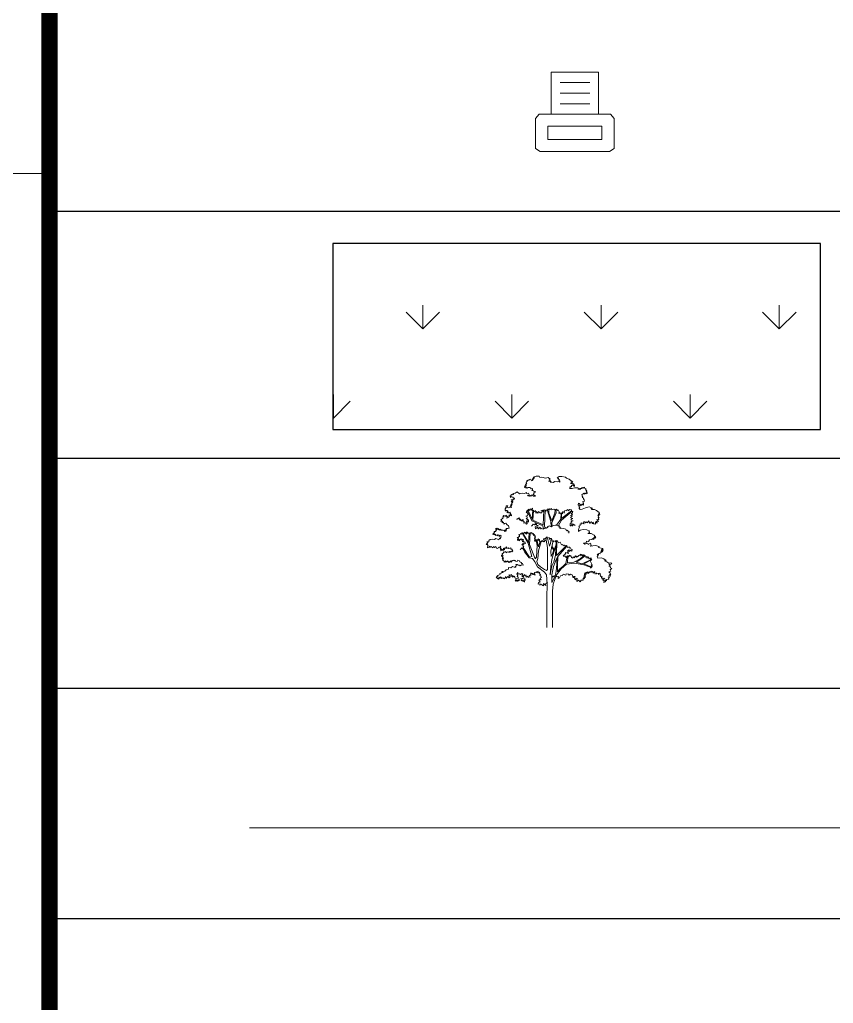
# Model space of a CAD drawing. Header units: metres. Extents: x 420822 to 421453, y 1458172 to 1458620.
# Drawn here: x 421373.24 to 421392.05, y 1458455.82 to 1458478.55 of the extents above; entities that cross this region are included whole.
import ezdxf

# ---------------------------------------------------------------- set-up
doc = ezdxf.new("R2010")
doc.units = ezdxf.units.M
doc.header["$MEASUREMENT"] = 0
doc.linetypes.add('DOT2', pattern=[0.125, 0, -0.125])
doc.layers.get('0').update_dxf_attribs({"linetype": 'CONTINUOUS'})
for name, color, linetype, lineweight in [('fence', 34, 'FENCE', 20), ('Grass', 84, 'CONTINUOUS', 9), ('grid', 5, 'DOT2', 20), ('Power', 1, 'CONTINUOUS', 9)]:
    doc.layers.add(name, color=color, linetype=linetype, lineweight=lineweight)
for name, color, linetype in [('POND', 5, 'CONTINUOUS'), ('TITLE1', 222, 'CONTINUOUS'), ('TREE', 3, 'CONTINUOUS')]:
    doc.layers.add(name, color=color, linetype=linetype)
doc.linetypes.add('FENCE', pattern='A,4,-0.4,["X",Standard,S=0.4,R=-0.3,X=-0.15,Y=-0.2],-0.4', length=4.8)

# ---------------------------------------------------------------- blocks, each defined once
blk = doc.blocks.new('EJB')
for p, q in [((-0.774, 1.359), (0, 1.359)), ((-0.774, 0), (-0.774, 1.359)), ((0, 1.359), (0.774, 1.359)), ((0.774, 1.359), (0.774, 0)), ((-0.482, 1.028), (0.482, 1.028)), ((-0.482, 0.676), (0.482, 0.676)), ((-0.482, 0.333), (0.482, 0.333)), ((-0.774, 0), (0.774, 0)), ((-1.276, -0.146), (-1.162, 0)), ((-1.276, -1.117), (-1.276, -0.146)), ((-1.162, 0), (-0.774, 0)), ((0.774, 0), (1.162, 0)), ((1.162, 0), (1.276, -0.146)), ((1.276, -0.146), (1.276, -1.117)), ((-0.879, -0.397), (-0.69, -0.397)), ((-0.879, -0.825), (-0.879, -0.397)), ((-0.69, -0.397), (0, -0.396)), ((0, -0.396), (0.69, -0.397)), ((0.69, -0.397), (0.879, -0.397)), ((0.879, -0.397), (0.879, -0.825)), ((0, -0.825), (-0.879, -0.825)), ((0.879, -0.825), (0, -0.825)), ((-1.13, -1.222), (-1.276, -1.117)), ((0, -1.222), (-1.13, -1.222)), ((1.13, -1.222), (0, -1.222)), ((1.276, -1.117), (1.13, -1.222))]:
    blk.add_line(p, q)
blk = doc.blocks.new('nt1')
at = {"lineweight": 9}
for p, q in [((-0.547, 4.56), (-0.515, 4.572)), ((-0.547, 4.54), (-0.547, 4.56)), ((-0.515, 4.572), (-0.492, 4.555)), ((-0.492, 4.555), (-0.478, 4.522)), ((-0.457, 4.567), (-0.401, 4.575)), ((-0.436, 4.532), (-0.457, 4.567)), ((-0.429, 4.597), (-0.366, 4.614)), ((-0.401, 4.575), (-0.429, 4.597)), ((-0.418, 4.635), (-0.327, 4.662)), ((-0.366, 4.614), (-0.418, 4.635)), ((-0.327, 4.662), (-0.236, 4.666)), ((-0.236, 4.666), (-0.218, 4.618)), ((-0.218, 4.618), (-0.158, 4.635)), ((-0.158, 4.635), (-0.046, 4.606)), ((-0.046, 4.606), (0.042, 4.618)), ((0.042, 4.618), (0.105, 4.575)), ((0.105, 4.575), (0.067, 4.55)), ((0.067, 4.55), (0.112, 4.532)), ((0.317, 4.604), (0.351, 4.636)), ((0.371, 4.594), (0.317, 4.604)), ((0.349, 4.577), (0.371, 4.594)), ((0.392, 4.549), (0.349, 4.577)), ((0.351, 4.636), (0.382, 4.653)), ((0.371, 4.54), (0.392, 4.549)), ((0.382, 4.653), (0.424, 4.648)), ((0.424, 4.648), (0.464, 4.648)), ((0.464, 4.648), (0.577, 4.636)), ((0.577, 4.636), (0.605, 4.606)), ((0.605, 4.606), (0.686, 4.571)), ((0.686, 4.571), (0.746, 4.524)), ((-0.686, 4.318), (-0.678, 4.365)), ((-0.644, 4.34), (-0.686, 4.318)), ((-0.678, 4.365), (-0.638, 4.367)), ((-0.66, 4.402), (-0.652, 4.429)), ((-0.642, 4.39), (-0.66, 4.402)), ((-0.652, 4.429), (-0.614, 4.424)), ((-0.644, 4.291), (-0.644, 4.34)), ((-0.614, 4.318), (-0.644, 4.291)), ((-0.638, 4.367), (-0.642, 4.39)), ((-0.634, 4.478), (-0.598, 4.495)), ((-0.624, 4.451), (-0.634, 4.478)), ((-0.624, 4.505), (-0.581, 4.537)), ((-0.598, 4.495), (-0.624, 4.505)), ((-0.614, 4.424), (-0.624, 4.451)), ((-0.603, 4.291), (-0.614, 4.318)), ((-0.573, 4.318), (-0.603, 4.291)), ((-0.581, 4.537), (-0.547, 4.54)), ((-0.529, 4.315), (-0.573, 4.318)), ((-0.499, 4.296), (-0.529, 4.315)), ((-0.492, 4.274), (-0.499, 4.296)), ((-0.448, 4.283), (-0.492, 4.274)), ((-0.478, 4.522), (-0.436, 4.532)), ((-0.462, 4.219), (-0.446, 4.251)), ((-0.446, 4.251), (-0.448, 4.283)), ((0.112, 4.532), (0.053, 4.511)), ((0.053, 4.511), (0.133, 4.494)), ((0.133, 4.494), (0.105, 4.481)), ((0.105, 4.481), (0.197, 4.464)), ((0.197, 4.464), (0.249, 4.494)), ((0.249, 4.494), (0.323, 4.49)), ((0.323, 4.49), (0.369, 4.503)), ((0.369, 4.503), (0.398, 4.473)), ((0.402, 4.51), (0.371, 4.54)), ((0.398, 4.473), (0.402, 4.51)), ((0.721, 4.308), (0.696, 4.305)), ((0.696, 4.305), (0.721, 4.279)), ((0.755, 4.33), (0.715, 4.343)), ((0.715, 4.343), (0.721, 4.308)), ((0.721, 4.279), (0.777, 4.279)), ((0.791, 4.455), (0.732, 4.439)), ((0.732, 4.439), (0.822, 4.426)), ((0.802, 4.486), (0.738, 4.477)), ((0.738, 4.477), (0.791, 4.455)), ((0.746, 4.524), (0.802, 4.486)), ((0.761, 4.37), (0.755, 4.33)), ((0.793, 4.397), (0.761, 4.37)), ((0.777, 4.279), (0.854, 4.305)), ((0.826, 4.37), (0.793, 4.397)), ((0.822, 4.426), (0.854, 4.378)), ((0.84, 4.339), (0.826, 4.37)), ((0.854, 4.378), (0.84, 4.339)), ((0.854, 4.305), (0.957, 4.305)), ((0.957, 4.305), (0.992, 4.279)), ((0.992, 4.279), (0.957, 4.263)), ((0.957, 4.263), (1.002, 4.249)), ((1.002, 4.249), (1.05, 4.264)), ((1.014, 4.281), (1.064, 4.286)), ((1.05, 4.264), (1.014, 4.281)), ((1.064, 4.286), (1.086, 4.313)), ((1.086, 4.313), (1.11, 4.293)), ((1.11, 4.293), (1.157, 4.32)), ((1.157, 4.32), (1.165, 4.298)), ((1.165, 4.298), (1.225, 4.259)), ((1.225, 4.259), (1.181, 4.244)), ((1.181, 4.244), (1.236, 4.224)), ((-1.127, 4.059), (-1.096, 4.066)), ((-1.122, 4.007), (-1.127, 4.059)), ((-1.102, 4.039), (-1.122, 4.007)), ((-1.064, 4.017), (-1.102, 4.039)), ((-1.1, 4.093), (-1.07, 4.108)), ((-1.096, 4.066), (-1.1, 4.093)), ((-1.1, 3.928), (-1.07, 3.946)), ((-1.07, 4.108), (-1.058, 4.084)), ((-1.07, 3.946), (-1.04, 3.933)), ((-1.044, 4.012), (-1.064, 4.017)), ((-1.058, 4.084), (-1.028, 4.103)), ((-1.044, 3.985), (-1.044, 4.012)), ((-1.001, 3.982), (-1.044, 3.985)), ((-1.04, 3.933), (-1.008, 3.95)), ((-1.034, 4.125), (-0.977, 4.138)), ((-1.028, 4.103), (-1.034, 4.125)), ((-1.008, 3.95), (-1.001, 3.982)), ((-0.977, 4.138), (-0.914, 4.18)), ((-0.914, 4.18), (-0.847, 4.116)), ((-0.847, 4.116), (-0.766, 4.134)), ((-0.766, 4.134), (-0.685, 4.124)), ((-0.685, 4.124), (-0.629, 4.155)), ((-0.629, 4.155), (-0.629, 4.124)), ((-0.629, 4.124), (-0.563, 4.134)), ((-0.555, 4.066), (-0.602, 4.076)), ((-0.602, 4.076), (-0.586, 4.054)), ((-0.586, 4.054), (-0.549, 4.044)), ((-0.563, 4.134), (-0.543, 4.089)), ((-0.543, 4.089), (-0.555, 4.066)), ((-0.549, 4.044), (-0.519, 4.066)), ((-0.519, 4.066), (-0.493, 4.044)), ((-0.493, 4.044), (-0.472, 4.076)), ((-0.472, 4.076), (-0.446, 4.076)), ((-0.422, 4.219), (-0.462, 4.219)), ((-0.446, 4.076), (-0.408, 4.047)), ((-0.412, 4.197), (-0.422, 4.219)), ((-0.418, 4.101), (-0.388, 4.138)), ((-0.378, 4.078), (-0.418, 4.101)), ((-0.371, 4.192), (-0.412, 4.197)), ((-0.408, 4.145), (-0.355, 4.167)), ((-0.388, 4.138), (-0.408, 4.145)), ((-0.408, 4.047), (-0.355, 4.042)), ((-0.355, 4.042), (-0.378, 4.078)), ((-0.355, 4.167), (-0.371, 4.192)), ((1.106, 4.108), (1.08, 4.099)), ((1.08, 4.099), (1.09, 4.059)), ((1.09, 4.059), (1.11, 4.044)), ((1.11, 4.044), (1.09, 4.022)), ((1.09, 4.022), (1.096, 4.005)), ((1.096, 4.005), (1.126, 3.988)), ((1.137, 4.135), (1.106, 4.108)), ((1.126, 3.988), (1.131, 3.961)), ((1.131, 3.961), (1.145, 3.929)), ((1.173, 4.108), (1.137, 4.135)), ((1.213, 4.118), (1.167, 4.143)), ((1.167, 4.143), (1.173, 4.108)), ((1.225, 4.135), (1.207, 4.158)), ((1.207, 4.158), (1.213, 4.118)), ((1.236, 4.224), (1.209, 4.202)), ((1.209, 4.202), (1.236, 4.18)), ((1.256, 4.14), (1.225, 4.135)), ((1.236, 4.18), (1.256, 4.14)), ((-1.29, 3.603), (-1.288, 3.647)), ((-1.288, 3.687), (-1.252, 3.692)), ((-1.264, 3.665), (-1.288, 3.687)), ((-1.288, 3.647), (-1.264, 3.665)), ((-1.254, 3.746), (-1.205, 3.751)), ((-1.252, 3.692), (-1.254, 3.746)), ((-1.205, 3.751), (-1.221, 3.709)), ((-1.221, 3.709), (-1.183, 3.692)), ((-1.183, 3.692), (-1.143, 3.707)), ((-1.143, 3.707), (-1.09, 3.701)), ((-1.09, 3.701), (-1.129, 3.746)), ((-1.129, 3.746), (-1.076, 3.746)), ((-1.106, 3.785), (-1.07, 3.79)), ((-1.076, 3.746), (-1.106, 3.785)), ((-1.058, 3.913), (-1.1, 3.928)), ((-1.054, 3.839), (-1.1, 3.884)), ((-1.1, 3.884), (-1.048, 3.881)), ((-1.094, 3.827), (-1.054, 3.839)), ((-1.07, 3.79), (-1.094, 3.827)), ((-1.048, 3.881), (-1.058, 3.913)), ((-0.572, 3.618), (-0.551, 3.647)), ((-0.551, 3.647), (-0.545, 3.597)), ((-0.545, 3.597), (-0.514, 3.654)), ((-0.514, 3.654), (-0.486, 3.613)), ((-0.486, 3.613), (-0.448, 3.672)), ((-0.448, 3.672), (-0.458, 3.602)), ((-0.017, 3.584), (0.011, 3.649)), ((0.011, 3.649), (0.039, 3.649)), ((0.039, 3.649), (0.05, 3.631)), ((0.05, 3.631), (0.077, 3.659)), ((0.065, 3.522), (0.065, 3.64)), ((0.077, 3.659), (0.102, 3.631)), ((0.102, 3.631), (0.147, 3.665)), ((0.147, 3.665), (0.153, 3.625)), ((0.153, 3.625), (0.215, 3.647)), ((0.215, 3.647), (0.246, 3.623)), ((0.246, 3.623), (0.283, 3.644)), ((0.283, 3.644), (0.324, 3.605)), ((0.619, 3.618), (0.65, 3.638)), ((0.65, 3.638), (0.671, 3.595)), ((0.671, 3.595), (0.701, 3.638)), ((0.701, 3.638), (0.76, 3.628)), ((0.973, 3.833), (0.967, 3.783)), ((0.967, 3.783), (1.004, 3.744)), ((1, 3.825), (0.973, 3.833)), ((1.004, 3.744), (0.988, 3.739)), ((0.988, 3.739), (1.019, 3.7)), ((1.019, 3.7), (0.988, 3.691)), ((0.988, 3.691), (1.027, 3.631)), ((1.052, 3.749), (1, 3.825)), ((1.027, 3.631), (1.09, 3.644)), ((1.098, 3.778), (1.052, 3.788)), ((1.052, 3.788), (1.052, 3.749)), ((1.129, 3.771), (1.088, 3.81)), ((1.088, 3.81), (1.098, 3.778)), ((1.09, 3.644), (1.188, 3.691)), ((1.165, 3.892), (1.106, 3.879)), ((1.106, 3.879), (1.114, 3.852)), ((1.114, 3.852), (1.133, 3.82)), ((1.133, 3.82), (1.129, 3.771)), ((1.145, 3.929), (1.165, 3.892)), ((1.188, 3.691), (1.307, 3.717)), ((1.307, 3.717), (1.406, 3.679)), ((1.406, 3.679), (1.353, 3.67)), ((1.353, 3.67), (1.406, 3.653)), ((1.406, 3.653), (1.371, 3.64)), ((1.371, 3.64), (1.473, 3.631)), ((-1.429, 3.319), (-1.347, 3.359)), ((-1.389, 3.364), (-1.321, 3.406)), ((-1.347, 3.359), (-1.389, 3.364)), ((-1.353, 3.418), (-1.327, 3.45)), ((-1.321, 3.406), (-1.353, 3.418)), ((-1.327, 3.45), (-1.288, 3.435)), ((-1.274, 3.58), (-1.29, 3.603)), ((-1.288, 3.435), (-1.244, 3.462)), ((-1.262, 3.608), (-1.274, 3.58)), ((-1.216, 3.608), (-1.262, 3.608)), ((-1.244, 3.462), (-1.258, 3.418)), ((-1.258, 3.418), (-1.216, 3.428)), ((-1.238, 3.583), (-1.216, 3.608)), ((-1.189, 3.583), (-1.238, 3.583)), ((-1.216, 3.428), (-1.238, 3.373)), ((-1.238, 3.373), (-1.175, 3.395)), ((-1.226, 3.566), (-1.189, 3.583)), ((-1.226, 3.534), (-1.226, 3.566)), ((-1.208, 3.556), (-1.226, 3.534)), ((-1.175, 3.534), (-1.208, 3.556)), ((-1.127, 3.556), (-1.175, 3.534)), ((-1.139, 3.433), (-1.175, 3.462)), ((-1.175, 3.462), (-1.113, 3.457)), ((-1.175, 3.395), (-1.169, 3.433)), ((-1.169, 3.433), (-1.139, 3.433)), ((-1.137, 3.526), (-1.127, 3.556)), ((-1.117, 3.526), (-1.137, 3.526)), ((-1.133, 3.489), (-1.117, 3.526)), ((-1.1, 3.489), (-1.133, 3.489)), ((-1.113, 3.457), (-1.092, 3.44)), ((-1.092, 3.44), (-1.1, 3.489)), ((-0.941, 3.341), (-0.907, 3.334)), ((-0.907, 3.334), (-0.896, 3.367)), ((-0.896, 3.367), (-0.873, 3.346)), ((-0.873, 3.346), (-0.856, 3.391)), ((-0.837, 3.352), (-0.858, 3.313)), ((-0.856, 3.391), (-0.837, 3.352)), ((-0.648, 3.434), (-0.6, 3.452)), ((-0.611, 3.414), (-0.648, 3.434)), ((-0.638, 3.357), (-0.607, 3.373)), ((-0.6, 3.323), (-0.638, 3.357)), ((-0.634, 3.545), (-0.627, 3.568)), ((-0.6, 3.527), (-0.634, 3.545)), ((-0.627, 3.568), (-0.596, 3.613)), ((-0.607, 3.373), (-0.611, 3.414)), ((-0.462, 3.286), (-0.605, 3.597)), ((-0.59, 3.481), (-0.6, 3.527)), ((-0.6, 3.452), (-0.59, 3.481)), ((-0.596, 3.613), (-0.572, 3.618)), ((-0.454, 3.34), (-0.581, 3.605)), ((-0.458, 3.602), (-0.431, 3.602)), ((-0.435, 3.619), (-0.454, 3.34)), ((-0.435, 3.307), (-0.415, 3.604)), ((-0.431, 3.602), (-0.403, 3.618)), ((-0.403, 3.618), (-0.403, 3.568)), ((-0.403, 3.568), (-0.359, 3.584)), ((-0.359, 3.584), (-0.353, 3.607)), ((-0.353, 3.607), (-0.336, 3.522)), ((-0.336, 3.522), (-0.308, 3.579)), ((-0.308, 3.579), (-0.281, 3.509)), ((-0.281, 3.509), (-0.26, 3.574)), ((-0.26, 3.574), (-0.208, 3.532)), ((-0.208, 3.532), (-0.158, 3.538)), ((-0.186, 3.597), (-0.12, 3.618)), ((-0.149, 3.589), (-0.186, 3.597)), ((-0.158, 3.538), (-0.149, 3.589)), ((-0.122, 3.579), (-0.084, 3.625)), ((-0.12, 3.618), (-0.122, 3.579)), ((-0.09, 3.619), (-0.112, 3.168)), ((-0.084, 3.625), (-0.05, 3.613)), ((-0.071, 3.126), (-0.057, 3.604)), ((-0.05, 3.613), (-0.017, 3.584)), ((0.127, 3.265), (0.013, 3.637)), ((0.153, 3.286), (0.065, 3.522)), ((0.149, 3.22), (0.285, 3.533)), ((0.241, 3.522), (0.153, 3.286)), ((0.252, 3.624), (0.241, 3.522)), ((0.285, 3.533), (0.276, 3.637)), ((0.297, 3.151), (0.426, 3.34)), ((0.324, 3.605), (0.352, 3.628)), ((0.352, 3.628), (0.394, 3.54)), ((0.394, 3.54), (0.363, 3.525)), ((0.363, 3.525), (0.422, 3.497)), ((0.422, 3.497), (0.445, 3.53)), ((0.426, 3.34), (0.436, 3.517)), ((0.445, 3.53), (0.479, 3.507)), ((0.452, 3.362), (0.767, 3.6)), ((0.783, 3.588), (0.452, 3.307)), ((0.455, 3.517), (0.452, 3.362)), ((0.479, 3.507), (0.477, 3.566)), ((0.477, 3.566), (0.511, 3.566)), ((0.511, 3.566), (0.532, 3.525)), ((0.532, 3.525), (0.555, 3.605)), ((0.555, 3.605), (0.615, 3.595)), ((0.615, 3.595), (0.619, 3.618)), ((0.786, 3.473), (0.727, 3.455)), ((0.727, 3.455), (0.788, 3.434)), ((0.788, 3.434), (0.731, 3.398)), ((0.731, 3.398), (0.758, 3.364)), ((0.799, 3.357), (0.743, 3.326)), ((0.777, 3.512), (0.747, 3.512)), ((0.747, 3.512), (0.786, 3.473)), ((0.758, 3.364), (0.799, 3.357)), ((0.76, 3.628), (0.76, 3.595)), ((0.76, 3.595), (0.799, 3.572)), ((0.799, 3.572), (0.777, 3.512)), ((1.473, 3.631), (1.529, 3.601)), ((1.529, 3.601), (1.607, 3.545)), ((1.61, 3.447), (1.572, 3.455)), ((1.572, 3.455), (1.61, 3.378)), ((1.61, 3.378), (1.578, 3.387)), ((1.578, 3.387), (1.599, 3.313)), ((1.635, 3.477), (1.582, 3.503)), ((1.582, 3.503), (1.61, 3.447)), ((1.607, 3.545), (1.635, 3.477)), ((-1.595, 3.045), (-1.547, 3.058)), ((-1.569, 3.036), (-1.595, 3.045)), ((-1.547, 2.996), (-1.569, 3.036)), ((-1.547, 3.058), (-1.52, 3.031)), ((-1.52, 3.031), (-1.496, 3.055)), ((-1.496, 3.055), (-1.496, 3.008)), ((-1.389, 3.309), (-1.429, 3.319)), ((-1.419, 3.27), (-1.389, 3.309)), ((-1.363, 3.28), (-1.419, 3.27)), ((-1.379, 3.223), (-1.363, 3.28)), ((-1.337, 3.245), (-1.379, 3.223)), ((-1.331, 3.186), (-1.337, 3.245)), ((-1.311, 3.206), (-1.331, 3.186)), ((-1.262, 3.213), (-1.311, 3.206)), ((-1.232, 3.174), (-1.262, 3.213)), ((-1.24, 3.023), (-1.25, 3.055)), ((-1.25, 3.055), (-1.199, 3.053)), ((-1.179, 3.134), (-1.232, 3.174)), ((-1.199, 3.053), (-1.165, 3.065)), ((-1.165, 3.065), (-1.179, 3.134)), ((-0.858, 3.313), (-0.824, 3.308)), ((-0.824, 3.308), (-0.807, 3.334)), ((-0.807, 3.334), (-0.79, 3.285)), ((-0.79, 3.285), (-0.769, 3.282)), ((-0.769, 3.282), (-0.731, 3.323)), ((-0.727, 3.282), (-0.735, 3.256)), ((-0.735, 3.256), (-0.693, 3.253)), ((-0.731, 3.323), (-0.727, 3.282)), ((-0.693, 3.253), (-0.714, 3.215)), ((-0.714, 3.215), (-0.655, 3.225)), ((-0.655, 3.225), (-0.632, 3.187)), ((-0.634, 3.248), (-0.6, 3.256)), ((-0.6, 3.22), (-0.634, 3.248)), ((-0.632, 3.187), (-0.6, 3.22)), ((-0.6, 3.256), (-0.627, 3.282)), ((-0.627, 3.282), (-0.579, 3.282)), ((-0.562, 3.318), (-0.6, 3.323)), ((-0.579, 3.282), (-0.562, 3.248)), ((-0.562, 3.248), (-0.562, 3.318)), ((-0.454, 3.146), (-0.475, 3.118)), ((-0.12, 3.128), (-0.462, 3.286)), ((-0.418, 3.179), (-0.454, 3.146)), ((-0.112, 3.168), (-0.435, 3.307)), ((-0.384, 3.159), (-0.418, 3.179)), ((-0.348, 3.202), (-0.384, 3.159)), ((-0.359, 3.179), (-0.308, 3.182)), ((-0.327, 3.159), (-0.359, 3.179)), ((-0.357, 3.1), (-0.32, 3.127)), ((-0.346, 3.043), (-0.357, 3.1)), ((-0.308, 3.182), (-0.348, 3.202)), ((-0.293, 3.094), (-0.346, 3.043)), ((-0.261, 3.136), (-0.327, 3.159)), ((-0.32, 3.127), (-0.261, 3.136)), ((-0.255, 3.043), (-0.293, 3.094)), ((-0.206, 3.089), (-0.255, 3.043)), ((-0.19, 3.027), (-0.206, 3.089)), ((-0.173, 3.061), (-0.19, 3.027)), ((-0.111, 3.032), (-0.173, 3.061)), ((-0.103, 3.036), (-0.12, 3.128)), ((-0.058, 3.05), (-0.111, 3.032)), ((-0.057, 3.058), (-0.071, 3.126)), ((-0.035, 3.081), (-0.058, 3.05)), ((-0.012, 3.06), (-0.035, 3.081)), ((0.027, 3.085), (-0.012, 3.06)), ((0.048, 3.102), (0.009, 3.093)), ((0.009, 3.093), (0.027, 3.085)), ((0.072, 3.129), (0.017, 3.11)), ((0.017, 3.11), (0.048, 3.102)), ((0.136, 3.106), (0.072, 3.129)), ((0.137, 3.107), (0.127, 3.265)), ((0.162, 3.121), (0.136, 3.106)), ((0.161, 3.122), (0.149, 3.22)), ((0.213, 3.138), (0.162, 3.121)), ((0.267, 3.153), (0.213, 3.138)), ((0.303, 3.157), (0.267, 3.153)), ((0.333, 3.145), (0.303, 3.157)), ((0.349, 3.125), (0.333, 3.145)), ((0.39, 3.134), (0.349, 3.125)), ((0.452, 3.307), (0.35, 3.126)), ((0.37, 3.093), (0.403, 3.106)), ((0.416, 3.085), (0.37, 3.093)), ((0.403, 3.106), (0.39, 3.134)), ((0.402, 3.046), (0.416, 3.085)), ((0.464, 3.057), (0.402, 3.046)), ((0.514, 3.046), (0.464, 3.057)), ((0.58, 3.027), (0.514, 3.046)), ((0.722, 3.202), (0.72, 3.132)), ((0.72, 3.132), (0.739, 3.132)), ((0.775, 3.212), (0.722, 3.202)), ((0.739, 3.132), (0.765, 3.174)), ((0.743, 3.326), (0.76, 3.305)), ((0.758, 3.264), (0.743, 3.235)), ((0.743, 3.235), (0.775, 3.212)), ((0.809, 3.282), (0.758, 3.264)), ((0.76, 3.305), (0.809, 3.282)), ((0.765, 3.174), (0.786, 3.119)), ((0.786, 3.119), (0.797, 3.189)), ((0.797, 3.189), (0.815, 3.142)), ((0.815, 3.142), (0.824, 3.184)), ((0.824, 3.184), (0.868, 3.142)), ((0.989, 3.051), (0.977, 3.011)), ((1.026, 3.147), (0.983, 3.123)), ((0.983, 3.123), (1.005, 3.096)), ((1.005, 3.096), (0.989, 3.051)), ((1.068, 3.179), (1.022, 3.194)), ((1.022, 3.194), (1.026, 3.147)), ((1.151, 3.189), (1.058, 3.221)), ((1.058, 3.221), (1.068, 3.179)), ((1.141, 3.261), (1.118, 3.221)), ((1.118, 3.221), (1.151, 3.189)), ((1.187, 3.224), (1.141, 3.261)), ((1.207, 3.256), (1.187, 3.224)), ((1.256, 3.228), (1.207, 3.256)), ((1.26, 3.27), (1.256, 3.228)), ((1.286, 3.248), (1.26, 3.27)), ((1.288, 3.283), (1.286, 3.248)), ((1.339, 3.201), (1.288, 3.283)), ((1.365, 3.261), (1.339, 3.201)), ((1.411, 3.189), (1.365, 3.261)), ((1.421, 3.243), (1.411, 3.189)), ((1.448, 3.189), (1.421, 3.243)), ((1.498, 3.179), (1.448, 3.189)), ((1.51, 3.261), (1.494, 3.238)), ((1.494, 3.238), (1.498, 3.179)), ((1.547, 3.211), (1.51, 3.261)), ((1.599, 3.313), (1.543, 3.331)), ((1.543, 3.331), (1.592, 3.267)), ((1.592, 3.267), (1.543, 3.275)), ((1.543, 3.275), (1.547, 3.211)), ((-1.662, 2.87), (-1.658, 2.91)), ((-1.625, 2.902), (-1.662, 2.87)), ((-1.658, 2.91), (-1.611, 2.929)), ((-1.621, 2.855), (-1.625, 2.902)), ((-1.621, 2.954), (-1.569, 2.959)), ((-1.611, 2.929), (-1.621, 2.954)), ((-1.583, 2.875), (-1.621, 2.855)), ((-1.617, 2.712), (-1.572, 2.738)), ((-1.583, 2.833), (-1.583, 2.875)), ((-1.536, 2.86), (-1.583, 2.833)), ((-1.569, 2.959), (-1.573, 3.001)), ((-1.573, 3.001), (-1.547, 2.996)), ((-1.572, 2.738), (-1.526, 2.72)), ((-1.527, 2.821), (-1.536, 2.86)), ((-1.5, 2.86), (-1.527, 2.821)), ((-1.476, 2.843), (-1.5, 2.86)), ((-1.496, 3.008), (-1.468, 3.028)), ((-1.468, 2.806), (-1.476, 2.843)), ((-1.476, 2.703), (-1.464, 2.755)), ((-1.468, 3.028), (-1.448, 3.003)), ((-1.444, 2.848), (-1.468, 2.806)), ((-1.464, 2.755), (-1.432, 2.727)), ((-1.448, 3.003), (-1.421, 3.031)), ((-1.411, 2.833), (-1.444, 2.848)), ((-1.442, 2.772), (-1.405, 2.779)), ((-1.432, 2.727), (-1.442, 2.772)), ((-1.421, 3.031), (-1.405, 3.003)), ((-1.421, 2.811), (-1.411, 2.833)), ((-1.405, 2.779), (-1.421, 2.811)), ((-1.405, 3.003), (-1.351, 3.003)), ((-1.351, 3.003), (-1.316, 2.986)), ((-1.316, 2.986), (-1.298, 2.959)), ((-1.298, 2.959), (-1.272, 2.981)), ((-1.292, 3.013), (-1.24, 3.023)), ((-1.246, 2.979), (-1.292, 3.013)), ((-1.272, 2.981), (-1.246, 2.979)), ((-0.877, 2.739), (-0.918, 2.776)), ((-0.918, 2.776), (-0.873, 2.776)), ((-0.908, 2.71), (-0.877, 2.739)), ((-0.873, 2.776), (-0.863, 2.815)), ((-0.863, 2.863), (-0.819, 2.875)), ((-0.841, 2.834), (-0.863, 2.863)), ((-0.863, 2.815), (-0.839, 2.794)), ((-0.839, 2.794), (-0.841, 2.834)), ((-0.819, 2.875), (-0.813, 2.896)), ((-0.813, 2.896), (-0.79, 2.872)), ((-0.79, 2.742), (-0.807, 2.705)), ((-0.79, 2.872), (-0.757, 2.919)), ((-0.783, 2.695), (-0.79, 2.742)), ((-0.576, 2.599), (-0.761, 2.917)), ((-0.757, 2.919), (-0.719, 2.904)), ((-0.745, 2.911), (-0.568, 2.62)), ((-0.719, 2.904), (-0.668, 2.933)), ((-0.668, 2.933), (-0.668, 2.896)), ((-0.668, 2.896), (-0.646, 2.909)), ((-0.646, 2.909), (-0.629, 2.875)), ((-0.625, 2.914), (-0.64, 2.933)), ((-0.64, 2.933), (-0.601, 2.933)), ((-0.629, 2.875), (-0.625, 2.914)), ((-0.601, 2.933), (-0.586, 2.881)), ((-0.586, 2.881), (-0.576, 2.914)), ((-0.576, 2.914), (-0.541, 2.909)), ((-0.568, 2.62), (-0.541, 2.911)), ((-0.541, 2.909), (-0.518, 2.919)), ((-0.52, 2.917), (-0.532, 2.556)), ((-0.518, 2.919), (-0.49, 2.896)), ((-0.49, 2.896), (-0.481, 2.928)), ((-0.481, 2.928), (-0.452, 2.909)), ((-0.452, 2.909), (-0.452, 2.872)), ((-0.452, 2.872), (-0.413, 2.891)), ((-0.413, 2.891), (-0.409, 2.852)), ((-0.381, 2.868), (-0.413, 2.834)), ((-0.413, 2.834), (-0.353, 2.821)), ((-0.409, 2.852), (-0.381, 2.868)), ((-0.349, 2.786), (-0.385, 2.739)), ((-0.385, 2.739), (-0.353, 2.724)), ((-0.353, 2.821), (-0.381, 2.786)), ((-0.381, 2.786), (-0.349, 2.786)), ((-0.261, 2.682), (-0.265, 2.734)), ((-0.265, 2.734), (-0.223, 2.701)), ((-0.107, 2.705), (-0.09, 2.747)), ((-0.09, 2.747), (-0.062, 2.729)), ((-0.062, 2.729), (-0.034, 2.763)), ((-0.034, 2.763), (-0.03, 2.739)), ((-0.018, 2.689), (-0.032, 2.74)), ((-0.03, 2.739), (0.004, 2.792)), ((0.004, 2.792), (0.022, 2.752)), ((0.082, 2.502), (0.016, 2.751)), ((0.022, 2.752), (0.066, 2.768)), ((0.066, 2.768), (0.077, 2.71)), ((0.077, 2.71), (0.093, 2.747)), ((0.093, 2.747), (0.137, 2.742)), ((0.129, 2.74), (0.114, 2.593)), ((0.137, 2.742), (0.155, 2.713)), ((0.6, 2.98), (0.58, 3.027)), ((0.642, 2.998), (0.6, 2.98)), ((0.652, 2.933), (0.642, 2.998)), ((0.684, 2.962), (0.652, 2.933)), ((0.676, 2.905), (0.684, 2.962)), ((0.977, 3.011), (0.979, 2.962)), ((0.979, 2.962), (1.023, 2.996)), ((1.023, 2.996), (1.114, 3.017)), ((1.114, 3.017), (1.234, 3.004)), ((1.234, 3.004), (1.325, 2.965)), ((1.325, 2.927), (1.258, 2.901)), ((1.258, 2.901), (1.367, 2.901)), ((1.325, 2.965), (1.287, 2.949)), ((1.287, 2.949), (1.325, 2.927)), ((1.367, 2.901), (1.462, 2.845)), ((1.421, 2.743), (1.385, 2.716)), ((1.452, 2.712), (1.421, 2.743)), ((1.487, 2.738), (1.441, 2.76)), ((1.441, 2.76), (1.452, 2.712)), ((1.462, 2.845), (1.508, 2.777)), ((1.508, 2.777), (1.462, 2.785)), ((1.462, 2.785), (1.487, 2.738)), ((-1.874, 2.562), (-1.831, 2.604)), ((-1.817, 2.567), (-1.874, 2.562)), ((-1.846, 2.635), (-1.776, 2.664)), ((-1.813, 2.626), (-1.846, 2.635)), ((-1.837, 2.535), (-1.817, 2.567)), ((-1.807, 2.528), (-1.837, 2.535)), ((-1.831, 2.604), (-1.813, 2.626)), ((-1.831, 2.456), (-1.827, 2.481)), ((-1.781, 2.464), (-1.831, 2.456)), ((-1.827, 2.481), (-1.807, 2.528)), ((-1.793, 2.682), (-1.744, 2.712)), ((-1.776, 2.664), (-1.793, 2.682)), ((-1.775, 2.508), (-1.781, 2.464)), ((-1.734, 2.473), (-1.775, 2.508)), ((-1.744, 2.712), (-1.667, 2.72)), ((-1.712, 2.496), (-1.734, 2.473)), ((-1.662, 2.459), (-1.712, 2.496)), ((-1.667, 2.72), (-1.617, 2.712)), ((-1.645, 2.5), (-1.662, 2.459)), ((-1.611, 2.469), (-1.645, 2.5)), ((-1.573, 2.491), (-1.611, 2.469)), ((-1.553, 2.446), (-1.573, 2.491)), ((-1.516, 2.436), (-1.553, 2.446)), ((-1.526, 2.72), (-1.476, 2.703)), ((-1.49, 2.476), (-1.516, 2.436)), ((-1.454, 2.464), (-1.49, 2.476)), ((-1.438, 2.503), (-1.454, 2.464)), ((-1.444, 2.481), (-1.424, 2.486)), ((-1.444, 2.441), (-1.444, 2.481)), ((-1.407, 2.441), (-1.444, 2.441)), ((-1.424, 2.486), (-1.438, 2.503)), ((-1.434, 2.409), (-1.407, 2.441)), ((-1.333, 2.441), (-1.345, 2.397)), ((-1.307, 2.397), (-1.333, 2.441)), ((-1.296, 2.458), (-1.307, 2.397)), ((-1.28, 2.446), (-1.296, 2.458)), ((-1.244, 2.481), (-1.28, 2.446)), ((-1.236, 2.436), (-1.244, 2.481)), ((-1.193, 2.458), (-1.236, 2.436)), ((-1.171, 2.431), (-1.193, 2.458)), ((-1.109, 2.458), (-1.171, 2.431)), ((-1.115, 2.414), (-1.109, 2.458)), ((-0.89, 2.672), (-0.908, 2.71)), ((-0.877, 2.713), (-0.89, 2.672)), ((-0.846, 2.666), (-0.877, 2.713)), ((-0.835, 2.719), (-0.846, 2.666)), ((-0.807, 2.705), (-0.835, 2.719)), ((-0.824, 2.413), (-0.796, 2.426)), ((-0.796, 2.426), (-0.786, 2.455)), ((-0.786, 2.455), (-0.753, 2.426)), ((-0.734, 2.719), (-0.783, 2.695)), ((-0.768, 2.546), (-0.73, 2.585)), ((-0.726, 2.541), (-0.768, 2.546)), ((-0.753, 2.643), (-0.741, 2.695)), ((-0.717, 2.661), (-0.753, 2.643)), ((-0.753, 2.426), (-0.723, 2.475)), ((-0.692, 2.335), (-0.745, 2.441)), ((-0.741, 2.695), (-0.717, 2.69)), ((-0.736, 2.506), (-0.726, 2.541)), ((-0.706, 2.493), (-0.736, 2.506)), ((-0.717, 2.69), (-0.734, 2.719)), ((-0.731, 2.46), (-0.532, 2.17)), ((-0.73, 2.585), (-0.706, 2.557)), ((-0.723, 2.475), (-0.706, 2.493)), ((-0.717, 2.63), (-0.717, 2.661)), ((-0.679, 2.635), (-0.717, 2.63)), ((-0.706, 2.557), (-0.698, 2.601)), ((-0.698, 2.601), (-0.663, 2.59)), ((-0.663, 2.59), (-0.679, 2.635)), ((-0.462, 2.191), (-0.576, 2.599)), ((-0.532, 2.556), (-0.365, 2.116)), ((-0.353, 2.724), (-0.381, 2.69)), ((-0.381, 2.69), (-0.366, 2.653)), ((-0.366, 2.653), (-0.336, 2.682)), ((-0.336, 2.682), (-0.323, 2.705)), ((-0.295, 2.524), (-0.328, 2.704)), ((-0.323, 2.705), (-0.293, 2.705)), ((-0.321, 2.17), (-0.295, 2.524)), ((-0.312, 2.71), (-0.26, 2.481)), ((-0.293, 2.705), (-0.261, 2.682)), ((-0.26, 2.481), (-0.204, 2.663)), ((-0.172, 2.651), (-0.26, 2.363)), ((-0.223, 2.701), (-0.229, 2.653)), ((-0.229, 2.653), (-0.19, 2.661)), ((-0.19, 2.661), (-0.167, 2.648)), ((-0.167, 2.648), (-0.145, 2.682)), ((-0.145, 2.682), (-0.128, 2.659)), ((-0.128, 2.659), (-0.118, 2.643)), ((-0.118, 2.643), (-0.09, 2.661)), ((-0.079, 2.701), (-0.107, 2.705)), ((-0.09, 2.661), (-0.068, 2.643)), ((-0.056, 2.677), (-0.079, 2.701)), ((-0.068, 2.643), (-0.056, 2.677)), ((0.022, 2.461), (-0.018, 2.689)), ((0.016, 2.273), (0.022, 2.461)), ((0.114, 2.593), (0.082, 2.502)), ((0.12, 2.356), (0.182, 2.625)), ((0.147, 2.484), (0.195, 2.421)), ((0.153, 2.503), (0.224, 2.406)), ((0.155, 2.713), (0.165, 2.661)), ((0.165, 2.661), (0.193, 2.672)), ((0.182, 2.625), (0.19, 2.673)), ((0.193, 2.672), (0.215, 2.648)), ((0.215, 2.648), (0.257, 2.672)), ((0.216, 2.324), (0.278, 2.504)), ((0.224, 2.406), (0.285, 2.545)), ((0.257, 2.672), (0.279, 2.641)), ((0.261, 2.221), (0.283, 2.668)), ((0.279, 2.641), (0.291, 2.677)), ((0.291, 2.677), (0.324, 2.672)), ((0.305, 2.678), (0.294, 2.213)), ((0.294, 2.213), (0.606, 2.522)), ((0.324, 2.672), (0.362, 2.612)), ((0.337, 2.185), (0.615, 2.509)), ((0.362, 2.612), (0.407, 2.63)), ((0.407, 2.63), (0.431, 2.59)), ((0.431, 2.59), (0.452, 2.546)), ((0.452, 2.546), (0.497, 2.552)), ((0.497, 2.552), (0.506, 2.512)), ((0.506, 2.512), (0.546, 2.539)), ((0.546, 2.539), (0.568, 2.512)), ((0.568, 2.512), (0.619, 2.523)), ((0.619, 2.523), (0.63, 2.499)), ((0.63, 2.499), (0.623, 2.486)), ((0.623, 2.486), (0.64, 2.465)), ((0.64, 2.465), (0.683, 2.481)), ((0.683, 2.481), (0.685, 2.457)), ((0.685, 2.457), (0.733, 2.457)), ((0.733, 2.457), (0.747, 2.413)), ((1.211, 2.612), (1.129, 2.595)), ((1.129, 2.595), (1.171, 2.563)), ((1.171, 2.563), (1.264, 2.602)), ((1.224, 2.661), (1.211, 2.612)), ((1.28, 2.652), (1.224, 2.661)), ((1.264, 2.602), (1.276, 2.553)), ((1.276, 2.553), (1.343, 2.6)), ((1.319, 2.706), (1.28, 2.652)), ((1.385, 2.716), (1.319, 2.706)), ((1.369, 2.523), (1.333, 2.504)), ((1.333, 2.504), (1.413, 2.52)), ((1.343, 2.6), (1.369, 2.523)), ((1.413, 2.52), (1.504, 2.528)), ((1.504, 2.528), (1.617, 2.493)), ((1.617, 2.493), (1.589, 2.468)), ((1.589, 2.468), (1.715, 2.429)), ((1.715, 2.429), (1.74, 2.408)), ((-1.424, 2.377), (-1.434, 2.409)), ((-1.407, 2.365), (-1.424, 2.377)), ((-1.395, 2.414), (-1.407, 2.365)), ((-1.397, 2.217), (-1.365, 2.252)), ((-1.387, 2.175), (-1.397, 2.217)), ((-1.369, 2.382), (-1.395, 2.414)), ((-1.375, 2.207), (-1.387, 2.175)), ((-1.381, 2.271), (-1.335, 2.296)), ((-1.365, 2.252), (-1.381, 2.271)), ((-1.377, 2.121), (-1.345, 2.16)), ((-1.345, 2.217), (-1.375, 2.207)), ((-1.339, 2.372), (-1.369, 2.382)), ((-1.369, 2.175), (-1.345, 2.217)), ((-1.345, 2.16), (-1.369, 2.175)), ((-1.345, 2.397), (-1.339, 2.372)), ((-1.335, 2.296), (-1.335, 2.328)), ((-1.335, 2.328), (-1.307, 2.321)), ((-1.307, 2.321), (-1.276, 2.338)), ((-1.276, 2.338), (-1.252, 2.301)), ((-1.252, 2.301), (-1.224, 2.333)), ((-1.224, 2.333), (-1.183, 2.321)), ((-1.183, 2.321), (-1.157, 2.343)), ((-1.157, 2.343), (-1.135, 2.311)), ((-1.135, 2.311), (-1.111, 2.35)), ((-1.074, 2.414), (-1.115, 2.414)), ((-1.111, 2.35), (-1.084, 2.333)), ((-1.084, 2.333), (-1.046, 2.355)), ((-1.068, 2.382), (-1.074, 2.414)), ((-1.046, 2.355), (-1.068, 2.382)), ((-0.811, 2.389), (-0.824, 2.413)), ((-0.747, 2.419), (-0.747, 2.419)), ((-0.544, 2.142), (-0.692, 2.335)), ((-0.448, 2.129), (-0.544, 2.142)), ((-0.532, 2.17), (-0.462, 2.191)), ((-0.369, 2.025), (-0.448, 2.129)), ((-0.365, 2.116), (-0.321, 2.17)), ((-0.278, 2.127), (-0.306, 2.037)), ((-0.26, 2.363), (-0.278, 2.127)), ((0.024, 2.084), (0.016, 2.273)), ((0.134, 2.192), (0.12, 2.356)), ((0.171, 2.268), (0.134, 2.192)), ((0.15, 2.094), (0.216, 2.324)), ((0.208, 2.363), (0.171, 2.268)), ((0.195, 2.421), (0.195, 2.417)), ((0.195, 2.417), (0.208, 2.363)), ((0.261, 2.221), (0.211, 2.02)), ((0.29, 2.09), (0.337, 2.185)), ((0.31, 1.954), (0.311, 2.133)), ((0.341, 2.186), (0.332, 1.89)), ((0.523, 2.228), (0.506, 2.193)), ((0.506, 2.193), (0.583, 2.186)), ((0.568, 2.228), (0.523, 2.228)), ((0.574, 2.266), (0.544, 2.261)), ((0.544, 2.261), (0.568, 2.228)), ((0.578, 2.313), (0.574, 2.266)), ((0.662, 2.284), (0.578, 2.313)), ((0.616, 2.142), (0.578, 2.177)), ((0.583, 2.186), (0.607, 2.181)), ((0.586, 1.969), (0.623, 2.196)), ((0.607, 2.181), (0.632, 2.209)), ((0.632, 2.209), (0.671, 2.17)), ((0.679, 2.332), (0.634, 2.319)), ((0.634, 2.319), (0.662, 2.284)), ((0.645, 2.196), (0.636, 1.988)), ((0.677, 2.39), (0.638, 2.355)), ((0.638, 2.355), (0.679, 2.332)), ((0.671, 2.17), (0.69, 2.228)), ((0.707, 2.342), (0.677, 2.39)), ((0.69, 2.228), (0.711, 2.193)), ((0.726, 2.379), (0.707, 2.342)), ((0.711, 2.193), (0.737, 2.219)), ((0.769, 2.353), (0.726, 2.379)), ((0.737, 2.219), (0.76, 2.157)), ((0.747, 2.413), (0.778, 2.405)), ((0.76, 2.157), (0.793, 2.141)), ((0.778, 2.405), (0.769, 2.353)), ((0.793, 2.141), (0.81, 2.181)), ((0.81, 2.181), (0.84, 2.146)), ((0.84, 2.146), (0.887, 2.204)), ((0.887, 2.204), (0.914, 2.168)), ((0.914, 2.168), (0.936, 2.199)), ((0.936, 2.199), (0.945, 2.175)), ((0.945, 2.175), (0.981, 2.222)), ((0.981, 2.222), (1.03, 2.209)), ((1.182, 2.212), (1.015, 2.084)), ((1.03, 2.209), (1.024, 2.256)), ((1.024, 2.256), (1.073, 2.219)), ((1.024, 2.116), (1.164, 2.229)), ((1.073, 2.219), (1.079, 2.256)), ((1.079, 2.256), (1.094, 2.204)), ((1.094, 2.204), (1.131, 2.237)), ((1.131, 2.237), (1.161, 2.233)), ((1.161, 2.233), (1.185, 2.204)), ((1.185, 2.204), (1.191, 2.162)), ((1.191, 2.162), (1.227, 2.186)), ((1.227, 2.186), (1.227, 2.139)), ((1.227, 2.139), (1.261, 2.181)), ((1.261, 2.181), (1.294, 2.146)), ((1.294, 2.146), (1.289, 2.115)), ((1.289, 2.115), (1.362, 2.146)), ((1.362, 2.146), (1.33, 2.099)), ((1.577, 2.203), (1.549, 2.193)), ((1.549, 2.193), (1.571, 2.141)), ((1.593, 2.242), (1.555, 2.257)), ((1.555, 2.257), (1.577, 2.203)), ((1.571, 2.141), (1.687, 2.142)), ((1.639, 2.274), (1.593, 2.284)), ((1.593, 2.284), (1.593, 2.242)), ((1.68, 2.311), (1.629, 2.289)), ((1.629, 2.289), (1.639, 2.274)), ((1.68, 2.338), (1.656, 2.333)), ((1.656, 2.333), (1.68, 2.311)), ((1.733, 2.369), (1.677, 2.369)), ((1.677, 2.369), (1.722, 2.326)), ((1.74, 2.408), (1.68, 2.399)), ((1.68, 2.399), (1.733, 2.369)), ((1.722, 2.326), (1.68, 2.338)), ((1.687, 2.142), (1.751, 2.112)), ((-1.329, 2.116), (-1.377, 2.121)), ((-1.365, 2.094), (-1.329, 2.116)), ((-1.351, 2.062), (-1.365, 2.094)), ((-1.325, 2.057), (-1.351, 2.062)), ((-1.313, 2.017), (-1.325, 2.057)), ((-1.276, 2.052), (-1.313, 2.017)), ((-1.27, 2.007), (-1.276, 2.052)), ((-1.244, 2.044), (-1.27, 2.007)), ((-1.226, 2.022), (-1.244, 2.044)), ((-1.204, 2.049), (-1.226, 2.022)), ((-1.187, 2.007), (-1.204, 2.049)), ((-1.161, 2.03), (-1.187, 2.007)), ((-1.185, 1.802), (-1.178, 1.849)), ((-1.178, 1.849), (-1.115, 1.841)), ((-1.137, 2.002), (-1.161, 2.03)), ((-1.119, 2.049), (-1.137, 2.002)), ((-1.088, 2.017), (-1.119, 2.049)), ((-1.115, 1.841), (-1.055, 1.876)), ((-1.074, 2.074), (-1.088, 2.017)), ((-1.058, 2.052), (-1.074, 2.074)), ((-1.016, 2.074), (-1.058, 2.052)), ((-1.055, 1.876), (-1.01, 1.855)), ((-1.01, 2.049), (-1.016, 2.074)), ((-0.973, 2.072), (-1.01, 2.049)), ((-1.01, 1.855), (-0.959, 1.86)), ((-0.969, 2.044), (-0.973, 2.072)), ((-0.973, 2.072), (-0.973, 2.072)), ((-0.915, 2.03), (-0.969, 2.044)), ((-0.963, 1.892), (-0.941, 1.904)), ((-0.959, 1.86), (-0.963, 1.892)), ((-0.941, 1.904), (-0.953, 1.941)), ((-0.953, 1.941), (-0.911, 1.936)), ((-0.897, 2.072), (-0.915, 2.03)), ((-0.911, 1.936), (-0.886, 1.919)), ((-0.846, 2.057), (-0.897, 2.072)), ((-0.886, 1.919), (-0.852, 1.924)), ((-0.852, 1.924), (-0.824, 1.899)), ((-0.836, 2.025), (-0.846, 2.057)), ((-0.79, 2.007), (-0.836, 2.025)), ((-0.824, 1.899), (-0.782, 1.926)), ((-0.773, 1.968), (-0.79, 2.007)), ((-0.79, 2.007), (-0.79, 2.007)), ((-0.782, 1.926), (-0.731, 1.924)), ((-0.747, 1.968), (-0.773, 1.968)), ((-0.731, 1.926), (-0.747, 1.968)), ((-0.747, 1.968), (-0.747, 1.968)), ((-0.731, 1.924), (-0.731, 1.926)), ((-0.292, 1.872), (-0.369, 2.025)), ((-0.306, 2.037), (-0.275, 1.944)), ((-0.07, 1.706), (-0.292, 1.872)), ((-0.275, 1.944), (-0.195, 1.869)), ((-0.195, 1.869), (-0.068, 1.783)), ((0.015, 1.79), (0.024, 2.084)), ((0.105, 1.618), (0.119, 1.883)), ((0.158, 1.896), (0.113, 1.695)), ((0.119, 1.883), (0.15, 2.094)), ((0.15, 2.094), (0.15, 2.094)), ((0.154, 1.626), (0.206, 1.88)), ((0.211, 2.02), (0.158, 1.896)), ((0.206, 1.88), (0.29, 2.09)), ((0.288, 1.727), (0.31, 1.954)), ((0.332, 1.89), (0.326, 1.712)), ((0.343, 2.078), (0.343, 2.078)), ((0.387, 1.801), (0.501, 1.894)), ((0.436, 1.809), (0.609, 1.949)), ((0.501, 1.894), (0.586, 1.969)), ((0.609, 1.949), (0.847, 1.984)), ((0.636, 1.988), (0.83, 2.009)), ((0.83, 2.009), (1.024, 2.116)), ((0.847, 1.984), (1.135, 1.931)), ((1.015, 2.084), (0.9, 2.009)), ((0.9, 2.009), (1.085, 1.966)), ((1.085, 1.966), (1.381, 2.103)), ((1.135, 1.931), (1.367, 1.844)), ((1.375, 2.08), (1.138, 1.966)), ((1.138, 1.966), (1.381, 1.854)), ((1.33, 2.099), (1.388, 2.11)), ((1.368, 2.07), (1.33, 2.05)), ((1.33, 2.05), (1.356, 2.015)), ((1.401, 1.875), (1.349, 1.83)), ((1.356, 2.015), (1.373, 1.968)), ((1.373, 1.968), (1.362, 1.95)), ((1.362, 1.95), (1.405, 1.935)), ((1.405, 1.935), (1.362, 1.903)), ((1.362, 1.903), (1.401, 1.875)), ((1.388, 2.11), (1.368, 2.07)), ((1.751, 2.112), (1.824, 2.065)), ((1.824, 2.065), (1.778, 2.052)), ((1.778, 2.052), (1.845, 2.026)), ((1.845, 2.026), (1.912, 1.981)), ((1.912, 1.981), (1.967, 1.991)), ((1.95, 1.914), (1.912, 1.892)), ((1.912, 1.892), (1.975, 1.865)), ((1.948, 1.942), (1.914, 1.959)), ((1.914, 1.959), (1.95, 1.914)), ((2.001, 1.959), (1.948, 1.942)), ((1.975, 1.865), (1.948, 1.833)), ((1.948, 1.833), (2.001, 1.816)), ((1.967, 1.991), (2.001, 1.959)), ((-1.561, 1.539), (-1.537, 1.579)), ((-1.531, 1.539), (-1.561, 1.539)), ((-1.537, 1.579), (-1.51, 1.576)), ((-1.531, 1.502), (-1.531, 1.539)), ((-1.508, 1.522), (-1.531, 1.502)), ((-1.519, 1.601), (-1.478, 1.616)), ((-1.51, 1.576), (-1.519, 1.601)), ((-1.478, 1.49), (-1.508, 1.522)), ((-1.458, 1.552), (-1.482, 1.522)), ((-1.482, 1.522), (-1.478, 1.49)), ((-1.478, 1.616), (-1.459, 1.652)), ((-1.459, 1.652), (-1.421, 1.652)), ((-1.42, 1.557), (-1.458, 1.522)), ((-1.458, 1.522), (-1.458, 1.552)), ((-1.425, 1.534), (-1.42, 1.557)), ((-1.403, 1.512), (-1.425, 1.534)), ((-1.421, 1.652), (-1.41, 1.682)), ((-1.41, 1.682), (-1.351, 1.69)), ((-1.399, 1.544), (-1.403, 1.512)), ((-1.371, 1.522), (-1.399, 1.544)), ((-1.392, 1.725), (-1.294, 1.738)), ((-1.351, 1.69), (-1.392, 1.725)), ((-1.339, 1.534), (-1.371, 1.522)), ((-1.333, 1.512), (-1.339, 1.534)), ((-1.282, 1.534), (-1.304, 1.506)), ((-1.294, 1.738), (-1.256, 1.777)), ((-1.273, 1.569), (-1.282, 1.534)), ((-1.245, 1.506), (-1.273, 1.569)), ((-1.256, 1.777), (-1.185, 1.802)), ((-1.222, 1.569), (-1.245, 1.506)), ((-1.166, 1.534), (-1.222, 1.569)), ((-1.143, 1.534), (-1.189, 1.569)), ((-1.189, 1.569), (-1.166, 1.534)), ((-1.125, 1.608), (-1.175, 1.619)), ((-1.175, 1.619), (-1.129, 1.574)), ((-1.129, 1.574), (-1.143, 1.534)), ((-1.092, 1.636), (-1.125, 1.608)), ((-1.083, 1.574), (-1.092, 1.636)), ((-1.046, 1.546), (-1.083, 1.574)), ((-1.018, 1.557), (-1.055, 1.597)), ((-1.055, 1.597), (-1.046, 1.546)), ((-1, 1.585), (-1.018, 1.557)), ((-0.981, 1.523), (-1, 1.585)), ((-0.939, 1.506), (-0.981, 1.523)), ((-0.89, 1.69), (-0.925, 1.64)), ((-0.925, 1.64), (-0.898, 1.599)), ((-0.898, 1.599), (-0.917, 1.571)), ((-0.917, 1.571), (-0.884, 1.554)), ((-0.884, 1.554), (-0.894, 1.497)), ((-0.884, 1.643), (-0.89, 1.69)), ((-0.846, 1.658), (-0.884, 1.643)), ((-0.812, 1.635), (-0.846, 1.658)), ((-0.775, 1.665), (-0.812, 1.635)), ((-0.739, 1.643), (-0.775, 1.665)), ((-0.765, 1.613), (-0.739, 1.643)), ((-0.763, 1.564), (-0.765, 1.613)), ((-0.749, 1.581), (-0.763, 1.564)), ((-0.759, 1.523), (-0.722, 1.495)), ((-0.759, 1.495), (-0.759, 1.523)), ((-0.711, 1.544), (-0.749, 1.581)), ((-0.681, 1.631), (-0.721, 1.591)), ((-0.721, 1.591), (-0.711, 1.544)), ((-0.677, 1.599), (-0.681, 1.631)), ((-0.634, 1.616), (-0.677, 1.599)), ((-0.644, 1.581), (-0.634, 1.616)), ((-0.634, 1.549), (-0.644, 1.581)), ((-0.588, 1.586), (-0.634, 1.549)), ((-0.575, 1.542), (-0.588, 1.586)), ((-0.559, 1.564), (-0.575, 1.542)), ((-0.515, 1.554), (-0.559, 1.564)), ((-0.497, 1.599), (-0.543, 1.608)), ((-0.543, 1.608), (-0.515, 1.554)), ((-0.499, 1.68), (-0.509, 1.64)), ((-0.509, 1.64), (-0.497, 1.599)), ((-0.48, 1.64), (-0.499, 1.68)), ((-0.456, 1.675), (-0.48, 1.64)), ((-0.444, 1.635), (-0.456, 1.675)), ((-0.426, 1.662), (-0.444, 1.635)), ((-0.41, 1.631), (-0.426, 1.662)), ((-0.363, 1.616), (-0.41, 1.631)), ((-0.372, 1.692), (-0.388, 1.662)), ((-0.388, 1.662), (-0.363, 1.616)), ((-0.337, 1.68), (-0.372, 1.692)), ((-0.331, 1.712), (-0.337, 1.68)), ((-0.303, 1.69), (-0.331, 1.712)), ((-0.26, 1.739), (-0.307, 1.717)), ((-0.307, 1.717), (-0.303, 1.69)), ((-0.277, 1.724), (-0.26, 1.739)), ((-0.277, 1.685), (-0.277, 1.724)), ((-0.222, 1.702), (-0.277, 1.685)), ((-0.234, 1.665), (-0.222, 1.702)), ((-0.198, 1.631), (-0.234, 1.665)), ((-0.214, 1.603), (-0.198, 1.631)), ((-0.182, 1.581), (-0.214, 1.603)), ((-0.206, 1.497), (-0.192, 1.525)), ((-0.192, 1.525), (-0.17, 1.539)), ((-0.17, 1.539), (-0.182, 1.581)), ((-0.01, 1.621), (-0.07, 1.706)), ((-0.068, 1.783), (-0.016, 1.757)), ((-0.016, 1.757), (0.015, 1.79)), ((0.014, 1.35), (-0.01, 1.621)), ((0.113, 1.695), (0.105, 1.618)), ((0.151, 1.389), (0.154, 1.626)), ((0.151, 1.389), (0.244, 1.56)), ((0.153, 1.541), (0.191, 1.583)), ((0.191, 1.583), (0.196, 1.565)), ((0.193, 1.334), (0.294, 1.621)), ((0.196, 1.565), (0.228, 1.595)), ((0.228, 1.595), (0.242, 1.571)), ((0.244, 1.56), (0.288, 1.727)), ((0.316, 1.565), (0.286, 1.595)), ((0.294, 1.621), (0.436, 1.809)), ((0.359, 1.571), (0.316, 1.565)), ((0.326, 1.712), (0.387, 1.801)), ((0.349, 1.514), (0.359, 1.571)), ((0.391, 1.526), (0.349, 1.514)), ((0.417, 1.588), (0.391, 1.526)), ((0.479, 1.603), (0.417, 1.588)), ((0.5, 1.648), (0.479, 1.603)), ((0.586, 1.616), (0.5, 1.648)), ((0.595, 1.657), (0.586, 1.616)), ((0.671, 1.648), (0.595, 1.657)), ((0.685, 1.61), (0.671, 1.648)), ((0.734, 1.642), (0.685, 1.61)), ((0.777, 1.626), (0.734, 1.642)), ((0.806, 1.53), (0.777, 1.626)), ((0.824, 1.567), (0.806, 1.53)), ((0.868, 1.567), (0.824, 1.567)), ((0.842, 1.54), (0.868, 1.567)), ((0.876, 1.473), (0.842, 1.54)), ((0.901, 1.522), (0.876, 1.473)), ((0.959, 1.498), (0.901, 1.522)), ((1.187, 1.596), (1.137, 1.587)), ((1.137, 1.587), (1.187, 1.564)), ((1.169, 1.542), (1.143, 1.552)), ((1.143, 1.552), (1.157, 1.5)), ((1.169, 1.683), (1.157, 1.631)), ((1.157, 1.631), (1.187, 1.596)), ((1.216, 1.631), (1.169, 1.683)), ((1.187, 1.564), (1.169, 1.542)), ((1.236, 1.678), (1.214, 1.7)), ((1.214, 1.7), (1.216, 1.631)), ((1.258, 1.712), (1.236, 1.678)), ((1.278, 1.663), (1.258, 1.712)), ((1.312, 1.717), (1.278, 1.663)), ((1.331, 1.695), (1.312, 1.717)), ((1.351, 1.739), (1.331, 1.695)), ((1.377, 1.7), (1.351, 1.739)), ((1.401, 1.717), (1.377, 1.7)), ((1.403, 1.722), (1.401, 1.717)), ((1.434, 1.678), (1.403, 1.722)), ((1.456, 1.722), (1.434, 1.678)), ((1.48, 1.712), (1.456, 1.722)), ((1.466, 1.685), (1.48, 1.712)), ((1.486, 1.641), (1.466, 1.685)), ((1.506, 1.683), (1.486, 1.641)), ((1.543, 1.658), (1.506, 1.683)), ((1.585, 1.668), (1.543, 1.658)), ((1.605, 1.628), (1.585, 1.668)), ((1.617, 1.673), (1.605, 1.628)), ((1.658, 1.656), (1.617, 1.673)), ((1.644, 1.618), (1.658, 1.656)), ((1.668, 1.557), (1.644, 1.618)), ((1.678, 1.582), (1.668, 1.557)), ((1.712, 1.557), (1.678, 1.582)), ((1.684, 1.542), (1.712, 1.557)), ((1.7, 1.485), (1.684, 1.542)), ((1.757, 1.52), (1.7, 1.485)), ((1.783, 1.495), (1.757, 1.52)), ((1.928, 1.53), (1.886, 1.53)), ((1.886, 1.53), (1.906, 1.485)), ((1.959, 1.582), (1.896, 1.596)), ((1.896, 1.596), (1.928, 1.53)), ((1.969, 1.734), (1.908, 1.712)), ((1.908, 1.712), (1.952, 1.678)), ((1.969, 1.628), (1.932, 1.636)), ((1.932, 1.636), (1.959, 1.582)), ((1.952, 1.678), (1.969, 1.628)), ((2.001, 1.816), (1.954, 1.779)), ((1.954, 1.779), (1.969, 1.734)), ((-1.307, 1.5), (-1.333, 1.512)), ((-1.304, 1.506), (-1.307, 1.5)), ((-0.974, 1.44), (-0.958, 1.472)), ((-0.959, 1.431), (-0.974, 1.44)), ((-0.937, 1.453), (-0.959, 1.431)), ((-0.958, 1.472), (-0.939, 1.506)), ((-0.905, 1.426), (-0.937, 1.453)), ((-0.889, 1.463), (-0.905, 1.426)), ((-0.894, 1.497), (-0.854, 1.485)), ((-0.852, 1.441), (-0.889, 1.463)), ((-0.854, 1.485), (-0.852, 1.441)), ((-0.778, 1.472), (-0.805, 1.512)), ((-0.805, 1.512), (-0.759, 1.495)), ((-0.792, 1.433), (-0.778, 1.472)), ((-0.745, 1.461), (-0.792, 1.433)), ((-0.745, 1.421), (-0.745, 1.461)), ((-0.713, 1.444), (-0.745, 1.421)), ((-0.722, 1.495), (-0.671, 1.495)), ((-0.694, 1.399), (-0.713, 1.444)), ((-0.671, 1.495), (-0.694, 1.472)), ((-0.694, 1.472), (-0.662, 1.461)), ((-0.662, 1.461), (-0.694, 1.444)), ((-0.694, 1.444), (-0.694, 1.399)), ((-0.271, 1.332), (-0.255, 1.391)), ((-0.206, 1.349), (-0.271, 1.332)), ((-0.255, 1.391), (-0.206, 1.399)), ((-0.25, 1.436), (-0.228, 1.468)), ((-0.228, 1.426), (-0.25, 1.436)), ((-0.228, 1.468), (-0.178, 1.47)), ((-0.206, 1.399), (-0.228, 1.426)), ((-0.214, 1.3), (-0.206, 1.349)), ((-0.16, 1.337), (-0.214, 1.3)), ((-0.178, 1.47), (-0.206, 1.497)), ((-0.145, 1.295), (-0.16, 1.337)), ((-0.097, 1.288), (-0.145, 1.295)), ((-0.093, 1.364), (-0.113, 1.327)), ((-0.113, 1.327), (-0.097, 1.288)), ((-0.083, 1.332), (-0.093, 1.364)), ((-0.03, 1.295), (-0.083, 1.332)), ((-0.034, 1.359), (-0.04, 1.322)), ((-0.04, 1.322), (-0.03, 1.295)), ((0.016, 1.382), (-0.034, 1.359)), ((0, 0.916), (0.014, 1.35)), ((0.151, 1.389), (0.151, 1.389)), ((0.176, 1.122), (0.193, 1.334)), ((0.927, 1.49), (0.959, 1.498)), ((0.927, 1.414), (0.927, 1.49)), ((0.979, 1.459), (0.927, 1.414)), ((1.028, 1.409), (0.979, 1.459)), ((1.062, 1.459), (1.028, 1.409)), ((1.121, 1.463), (1.062, 1.459)), ((1.157, 1.5), (1.115, 1.515)), ((1.115, 1.515), (1.121, 1.463)), ((1.739, 1.478), (1.783, 1.495)), ((1.739, 1.436), (1.739, 1.478)), ((1.773, 1.446), (1.739, 1.436)), ((1.755, 1.384), (1.773, 1.446)), ((1.803, 1.406), (1.755, 1.384)), ((1.835, 1.436), (1.803, 1.473)), ((1.803, 1.473), (1.803, 1.406)), ((1.839, 1.483), (1.835, 1.436)), ((1.906, 1.485), (1.839, 1.483)), ((0, 0), (0, 0.916)), ((0.176, 0), (0.176, 1.122))]:
    blk.add_line(p, q, dxfattribs=at)

msp = doc.modelspace()

# ---------------------------------------------------------------- hatches: boundary and pattern name
at = {"layer": 'Grass'}
h = msp.add_hatch(dxfattribs=at)
h.set_pattern_fill('GRASS', color=256, scale=0.11475)
h.set_pattern_definition([(90, (-29105.6976, -192245.7868), (-2.0609671246, 2.0609671246), [0.546496436, -3.575437813]), (45, (-29105.6976, -192245.7868), (-2.060967125, 2.060967125), [0.546496436, -2.3681512234]), (135, (-29105.6976, -192245.7868), (-2.060967125, -2.060967125), [0.546496436, -2.3681512234])])
h.paths.add_polyline_path([(421380.4815, 1458473.3779), (421380.4815, 1458469.0851), (421391.7553, 1458469.0851), (421391.7553, 1458473.3779)])

# ---------------------------------------------------------------- linework, layer by layer
msp.add_line((421373.931, 1458617.5426), (421373.931, 1458174.9418))
at = {"layer": 'fence'}
msp.add_line((421378.5533, 1458459.8761), (421393.5905, 1458459.8761), dxfattribs=at)
at = {"layer": 'grid', "color": 8, "linetype": 'ByBlock'}
msp.add_line((420825, 1458475), (421373.931, 1458475), dxfattribs=at)
at = {"layer": 'POND'}
msp.add_lwpolyline([(421380.4815, 1458469.0851), (421391.7553, 1458469.0851), (421391.7553, 1458473.3779), (421380.4815, 1458473.3779)], close=True, dxfattribs=at)
at = {"layer": 'TITLE1', "color": 6}
for p, q in [((421373.931, 1458474.1238), (421450.5426, 1458474.1238)), ((421373.7545, 1458468.4216), (421450.5426, 1458468.4216)), ((421373.931, 1458463.1011), (421450.5426, 1458463.1011)), ((421373.931, 1458457.7806), (421450.5426, 1458457.7806))]:
    msp.add_line(p, q, dxfattribs=at)
at = {"layer": 'TITLE1', "color": 190}
msp.add_lwpolyline([(421373.931, 1458174.9418, 0.3724, 0.3724, 0), (421373.931, 1458617.5426, 0.2727, 0.2727, 0)], format="xyseb", dxfattribs=at)

# ---------------------------------------------------------------- block references
at = {"layer": 'Power', "xscale": 0.7105386281171608, "yscale": 0.7105386281171608, "zscale": 0.7105386281171608}
msp.add_blockref('EJB', (421386.0764, 1458476.3719), dxfattribs=at)
at = {"layer": 'TREE', "xscale": 0.75, "yscale": 0.75, "zscale": 0.75}
msp.add_blockref('nt1', (421385.4293, 1458464.5056), dxfattribs=at)

doc.saveas('drawing.dxf')
